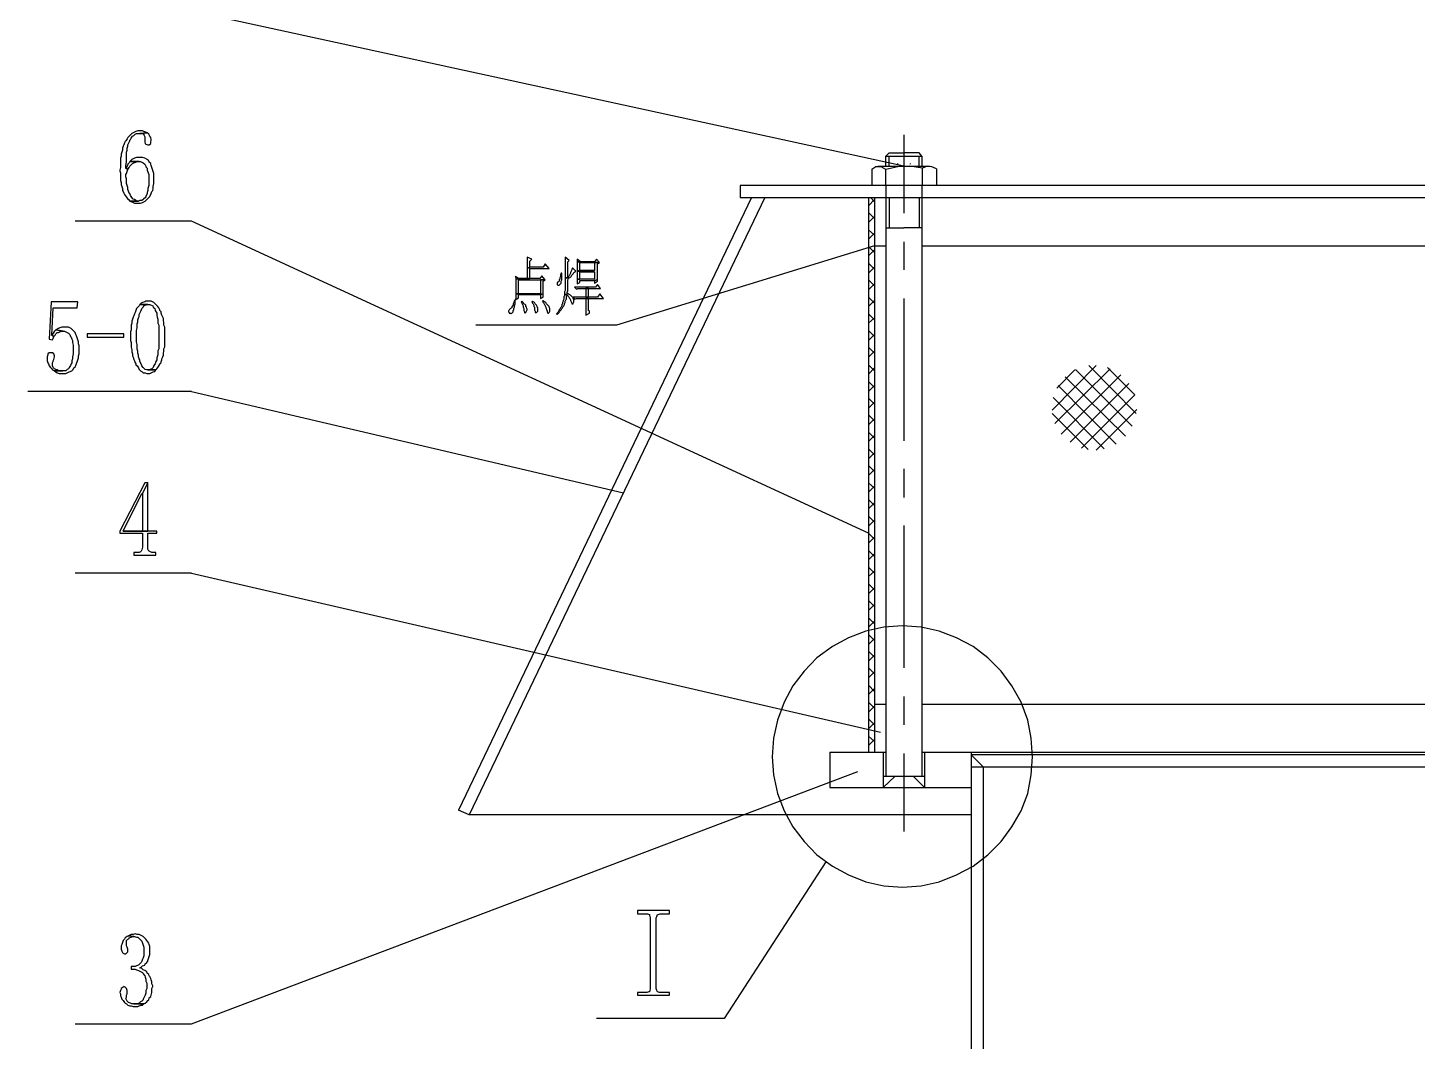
# Model space of a CAD drawing. Extents: x -15.4 to 0.8, y 0.3 to 11.8.
# Drawn here: x -6.639 to -4.905, y 8.514 to 9.778 of the extents above; entities that cross this region are included whole.
import ezdxf

# ---------------------------------------------------------------- set-up
doc = ezdxf.new("R2010")
doc.units = 0
doc.header["$MEASUREMENT"] = 0
doc.linetypes.add('AUSGEZOGEN', pattern=[0])
doc.layers.get('0').update_dxf_attribs({"linetype": 'AUSGEZOGEN'})

msp = doc.modelspace()

# ---------------------------------------------------------------- linework, layer by layer
for points in [[(-5.5454, 9.6052), (-6.4346, 9.7986), (-6.4346, 9.7986), (-6.5796, 9.7986)], [(-6.4979, 9.6494), (-6.5013, 9.6494), (-6.5013, 9.6494), (-6.5038, 9.6486), (-6.5038, 9.6486), (-6.5054, 9.6477), (-6.5054, 9.6477), (-6.5071, 9.6469), (-6.5071, 9.6469), (-6.5088, 9.6461), (-6.5088, 9.6461), (-6.5104, 9.6444), (-6.5104, 9.6444), (-6.5138, 9.6411), (-6.5138, 9.6411), (-6.5146, 9.6394), (-6.5146, 9.6394), (-6.5163, 9.6369), (-6.5163, 9.6369), (-6.5171, 9.6361), (-6.5171, 9.6361), (-6.5179, 9.6344), (-6.5179, 9.6344), (-6.5188, 9.6319), (-6.5188, 9.6319), (-6.5196, 9.6302), (-6.5196, 9.6302), (-6.5204, 9.6277), (-6.5204, 9.6277), (-6.5204, 9.6252), (-6.5204, 9.6252), (-6.5213, 9.6227), (-6.5213, 9.6227), (-6.5221, 9.6202), (-6.5221, 9.6202), (-6.5221, 9.6177), (-6.5221, 9.6177), (-6.5229, 9.6152), (-6.5229, 9.6152), (-6.5229, 9.6036), (-6.5229, 9.6036), (-6.5238, 9.6002), (-6.5238, 9.6002), (-6.5238, 9.5994), (-6.5238, 9.5994), (-6.5229, 9.5969), (-6.5229, 9.5969), (-6.5229, 9.5877), (-6.5229, 9.5877), (-6.5221, 9.5852), (-6.5221, 9.5852), (-6.5221, 9.5827), (-6.5221, 9.5827), (-6.5204, 9.5777), (-6.5204, 9.5777), (-6.5204, 9.5752), (-6.5204, 9.5752), (-6.5196, 9.5736), (-6.5196, 9.5736), (-6.5188, 9.5719), (-6.5188, 9.5719), (-6.5179, 9.5702), (-6.5179, 9.5702), (-6.5171, 9.5686), (-6.5171, 9.5686), (-6.5154, 9.5669), (-6.5154, 9.5669), (-6.5138, 9.5644), (-6.5138, 9.5644), (-6.5129, 9.5636), (-6.5129, 9.5636), (-6.5113, 9.5619), (-6.5113, 9.5619), (-6.5004, 9.5619), (-6.5004, 9.5619), (-6.5021, 9.5619), (-6.5021, 9.5619), (-6.5038, 9.5627), (-6.5038, 9.5627), (-6.5054, 9.5636), (-6.5054, 9.5636), (-6.5071, 9.5644), (-6.5071, 9.5644), (-6.5088, 9.5661), (-6.5088, 9.5661), (-6.5104, 9.5686), (-6.5104, 9.5686), (-6.5113, 9.5711), (-6.5113, 9.5711), (-6.5121, 9.5719), (-6.5121, 9.5719), (-6.5129, 9.5744), (-6.5129, 9.5744), (-6.5138, 9.5761), (-6.5138, 9.5761), (-6.5138, 9.5786), (-6.5138, 9.5786), (-6.5146, 9.5811), (-6.5146, 9.5811), (-6.5154, 9.5836), (-6.5154, 9.5836), (-6.5154, 9.5894), (-6.5154, 9.5894), (-6.5163, 9.5919), (-6.5163, 9.5919), (-6.5163, 9.5952), (-6.5163, 9.5952), (-6.5154, 9.5961), (-6.5154, 9.5961), (-6.5138, 9.6011), (-6.5138, 9.6011), (-6.5163, 9.6027), (-6.5163, 9.6027), (-6.5163, 9.6061), (-6.5163, 9.6061), (-6.5154, 9.6102), (-6.5154, 9.6102), (-6.5154, 9.6227), (-6.5154, 9.6227), (-6.5146, 9.6252), (-6.5146, 9.6252), (-6.5146, 9.6277), (-6.5146, 9.6277), (-6.5138, 9.6302), (-6.5138, 9.6302), (-6.5138, 9.6319), (-6.5138, 9.6319), (-6.5113, 9.6369), (-6.5113, 9.6369), (-6.5113, 9.6377), (-6.5113, 9.6377), (-6.5104, 9.6386), (-6.5104, 9.6386), (-6.5096, 9.6402), (-6.5096, 9.6402), (-6.5079, 9.6427), (-6.5079, 9.6427), (-6.5063, 9.6436), (-6.5063, 9.6436), (-6.5046, 9.6452), (-6.5046, 9.6452), (-6.5029, 9.6461), (-6.5029, 9.6461), (-6.4988, 9.6461), (-6.4988, 9.6461), (-6.4896, 9.6469), (-6.4896, 9.6469), (-6.4913, 9.6477), (-6.4913, 9.6477), (-6.4938, 9.6486), (-6.4938, 9.6486), (-6.4954, 9.6494), (-6.4979, 9.6494)], [(-6.4896, 9.6469), (-6.4988, 9.6461), (-6.4988, 9.6461), (-6.4954, 9.6461), (-6.4954, 9.6461), (-6.4938, 9.6452), (-6.4938, 9.6452), (-6.4938, 9.6444), (-6.4938, 9.6444), (-6.4929, 9.6419), (-6.4929, 9.6419), (-6.4929, 9.6352), (-6.4929, 9.6352), (-6.4921, 9.6336), (-6.4921, 9.6336), (-6.4913, 9.6327), (-6.4913, 9.6327), (-6.4888, 9.6319), (-6.4888, 9.6319), (-6.4871, 9.6319), (-6.4871, 9.6319), (-6.4854, 9.6336), (-6.4854, 9.6336), (-6.4854, 9.6352), (-6.4854, 9.6352), (-6.4846, 9.6377), (-6.4846, 9.6377), (-6.4846, 9.6386), (-6.4846, 9.6386), (-6.4854, 9.6411), (-6.4854, 9.6411), (-6.4863, 9.6427), (-6.4863, 9.6427), (-6.4879, 9.6452), (-6.4896, 9.6469)], [(-5.5454, 9.6444), (-5.5454, 9.5469)], [(-6.5113, 9.6111), (-6.5121, 9.6094), (-6.5121, 9.6094), (-6.5138, 9.6077), (-6.5138, 9.6077), (-6.5146, 9.6052), (-6.5146, 9.6052), (-6.5163, 9.6027), (-6.5163, 9.6027), (-6.5138, 9.6011), (-6.5138, 9.6011), (-6.5121, 9.6036), (-6.5121, 9.6036), (-6.5113, 9.6052), (-6.5113, 9.6052), (-6.5096, 9.6069), (-6.5096, 9.6069), (-6.5088, 9.6077), (-6.5088, 9.6077), (-6.5079, 9.6086), (-6.5079, 9.6086), (-6.5063, 9.6094), (-6.5063, 9.6094), (-6.5038, 9.6102), (-6.5038, 9.6102), (-6.5021, 9.6111), (-6.5021, 9.6111), (-6.4996, 9.6111), (-6.5113, 9.6111)], [(-6.4996, 9.6161), (-6.5029, 9.6161), (-6.5029, 9.6161), (-6.5054, 9.6152), (-6.5054, 9.6152), (-6.5088, 9.6136), (-6.5088, 9.6136), (-6.5113, 9.6111), (-6.5113, 9.6111), (-6.4979, 9.6111), (-6.4979, 9.6111), (-6.4946, 9.6094), (-6.4946, 9.6094), (-6.4929, 9.6077), (-6.4929, 9.6077), (-6.4913, 9.6052), (-6.4913, 9.6052), (-6.4913, 9.6044), (-6.4913, 9.6044), (-6.4896, 9.6027), (-6.4896, 9.6027), (-6.4896, 9.6002), (-6.4896, 9.6002), (-6.4879, 9.5952), (-6.4879, 9.5952), (-6.4879, 9.5811), (-6.4879, 9.5811), (-6.4888, 9.5777), (-6.4888, 9.5777), (-6.4888, 9.5752), (-6.4888, 9.5752), (-6.4896, 9.5727), (-6.4896, 9.5727), (-6.4896, 9.5711), (-6.4896, 9.5711), (-6.4913, 9.5677), (-6.4913, 9.5677), (-6.4913, 9.5669), (-6.4913, 9.5669), (-6.4946, 9.5636), (-6.4946, 9.5636), (-6.4963, 9.5627), (-6.4963, 9.5627), (-6.4988, 9.5627), (-6.4988, 9.5627), (-6.5004, 9.5619), (-6.5004, 9.5619), (-6.5113, 9.5619), (-6.5113, 9.5619), (-6.5088, 9.5611), (-6.5088, 9.5611), (-6.5054, 9.5594), (-6.5054, 9.5594), (-6.4979, 9.5594), (-6.4979, 9.5594), (-6.4954, 9.5602), (-6.4954, 9.5602), (-6.4921, 9.5619), (-6.4921, 9.5619), (-6.4871, 9.5669), (-6.4871, 9.5669), (-6.4863, 9.5677), (-6.4863, 9.5677), (-6.4846, 9.5711), (-6.4846, 9.5711), (-6.4838, 9.5736), (-6.4838, 9.5736), (-6.4829, 9.5752), (-6.4829, 9.5752), (-6.4821, 9.5777), (-6.4821, 9.5777), (-6.4821, 9.5802), (-6.4821, 9.5802), (-6.4813, 9.5836), (-6.4813, 9.5836), (-6.4813, 9.5961), (-6.4813, 9.5961), (-6.4838, 9.6036), (-6.4838, 9.6036), (-6.4846, 9.6061), (-6.4846, 9.6061), (-6.4854, 9.6077), (-6.4854, 9.6077), (-6.4854, 9.6086), (-6.4854, 9.6086), (-6.4871, 9.6102), (-6.4871, 9.6102), (-6.4879, 9.6119), (-6.4879, 9.6119), (-6.4896, 9.6136), (-6.4896, 9.6136), (-6.4929, 9.6152), (-6.4929, 9.6152), (-6.4954, 9.6161), (-6.4954, 9.6161), (-6.4971, 9.6161), (-6.4996, 9.6161)], [(-5.5679, 9.6177), (-5.5638, 9.6219)], [(-5.5679, 9.6052), (-5.5679, 9.6177), (-5.5679, 9.6177), (-5.5454, 9.6177)], [(-5.5638, 9.6219), (-5.5454, 9.6219)], [(-5.5638, 9.6052), (-5.5638, 9.6177)], [(-5.5529, 9.6077), (-5.5529, 9.6086)], [(-5.5263, 9.6219), (-5.5454, 9.6219)], [(-5.5454, 9.6177), (-5.5229, 9.6177), (-5.5229, 9.6177), (-5.5229, 9.6052)], [(-5.5371, 9.6077), (-5.5371, 9.6086)], [(-5.5229, 9.6177), (-5.5263, 9.6219)], [(-5.5263, 9.6052), (-5.5263, 9.6177)], [(-5.5679, 9.6011), (-5.5738, 9.6044), (-5.5738, 9.6044), (-5.5804, 9.6044), (-5.5804, 9.6044), (-5.5854, 9.6011)], [(-5.5854, 9.6019), (-5.5854, 9.5811)], [(-5.5779, 9.6052), (-5.5129, 9.6052)], [(-5.5221, 9.6027), (-5.5379, 9.6052), (-5.5379, 9.6052), (-5.5529, 9.6044), (-5.5529, 9.6044), (-5.5679, 9.6011)], [(-5.5679, 9.5811), (-5.5679, 9.6011)], [(-5.5046, 9.6019), (-5.5104, 9.6044), (-5.5104, 9.6044), (-5.5163, 9.6052), (-5.5163, 9.6052), (-5.5221, 9.6027)], [(-5.5221, 9.5811), (-5.5221, 9.6027)], [(-5.5046, 9.6019), (-5.5046, 9.5811)], [(-4.8563, 9.5811), (-5.7496, 9.5811), (-5.7496, 9.5811), (-5.7496, 9.5661), (-5.7496, 9.5661), (-4.8563, 9.5661)], [(-5.5679, 9.5811), (-5.5679, 8.8444)], [(-5.5229, 9.5811), (-5.5229, 8.8444)], [(-5.7354, 9.5661), (-6.1013, 8.8019)], [(-5.7188, 9.5661), (-6.0879, 8.7961)], [(-5.5896, 9.5661), (-5.5896, 8.8744)], [(-5.5896, 9.5561), (-5.5821, 9.5636)], [(-5.5821, 9.5611), (-5.5871, 9.5661)], [(-5.5821, 9.5661), (-5.5821, 8.8744)], [(-5.5638, 9.5661), (-5.5638, 9.5286)], [(-5.5263, 9.5661), (-5.5263, 9.5286)], [(-5.5821, 9.5402), (-5.5896, 9.5477)], [(-5.5896, 9.5352), (-5.5821, 9.5427)], [(-5.5896, 9.1477), (-6.4346, 9.5369), (-6.4346, 9.5369), (-6.5796, 9.5369)], [(-5.5821, 9.5194), (-5.5896, 9.5261)], [(-5.5896, 9.5144), (-5.5821, 9.5219)], [(-5.5679, 9.5286), (-5.5454, 9.5286)], [(-5.5229, 9.5286), (-5.5454, 9.5286)], [(-5.5821, 9.5061), (-5.9038, 9.4069), (-5.9038, 9.4069), (-6.0796, 9.4069)], [(-5.5821, 9.4977), (-5.5896, 9.5052)], [(-5.5821, 9.5061), (-5.5679, 9.5061)], [(-5.5454, 9.5111), (-5.5454, 9.4761)], [(-5.5229, 9.5061), (-4.8563, 9.5061)], [(-6.0154, 9.4919), (-6.0154, 9.4777), (-6.0154, 9.4777), (-6.0121, 9.4794), (-6.0121, 9.4794), (-6.0121, 9.4869), (-6.0121, 9.4869), (-6.0096, 9.4894), (-6.0154, 9.4919)], [(-5.9679, 9.4919), (-5.9679, 9.4661), (-5.9679, 9.4661), (-5.9646, 9.4661), (-5.9646, 9.4661), (-5.9646, 9.4861), (-5.9646, 9.4861), (-5.9629, 9.4877), (-5.9679, 9.4919)], [(-5.9529, 9.4894), (-5.9529, 9.4861), (-5.9529, 9.4861), (-5.9488, 9.4861), (-5.9529, 9.4894)], [(-5.9288, 9.4894), (-5.9313, 9.4861), (-5.9313, 9.4861), (-5.9529, 9.4861), (-5.9529, 9.4861), (-5.9529, 9.4744), (-5.9529, 9.4744), (-5.9496, 9.4752), (-5.9496, 9.4752), (-5.9496, 9.4852), (-5.9496, 9.4852), (-5.9254, 9.4852), (-5.9288, 9.4894)], [(-5.5896, 9.4936), (-5.5821, 9.5011)], [(-5.9971, 9.4686), (-5.9996, 9.4652), (-5.9996, 9.4652), (-6.0121, 9.4652), (-6.0121, 9.4652), (-6.0296, 9.4644), (-6.0296, 9.4644), (-6.0296, 9.4461), (-6.0296, 9.4461), (-6.0263, 9.4461), (-6.0263, 9.4461), (-6.0263, 9.4636), (-6.0263, 9.4636), (-5.9929, 9.4636), (-5.9971, 9.4686)], [(-5.9929, 9.4836), (-5.9954, 9.4794), (-5.9954, 9.4794), (-6.0121, 9.4794), (-6.0121, 9.4794), (-6.0154, 9.4777), (-6.0154, 9.4777), (-6.0154, 9.4652), (-6.0154, 9.4652), (-6.0263, 9.4652), (-6.0263, 9.4652), (-6.0121, 9.4652), (-6.0121, 9.4652), (-6.0121, 9.4777), (-6.0121, 9.4777), (-5.9879, 9.4777), (-5.9929, 9.4836)], [(-5.9721, 9.4719), (-5.9729, 9.4719), (-5.9729, 9.4719), (-5.9738, 9.4694), (-5.9738, 9.4694), (-5.9738, 9.4677), (-5.9738, 9.4677), (-5.9746, 9.4661), (-5.9746, 9.4661), (-5.9746, 9.4644), (-5.9746, 9.4644), (-5.9754, 9.4636), (-5.9754, 9.4636), (-5.9754, 9.4619), (-5.9754, 9.4619), (-5.9763, 9.4611), (-5.9763, 9.4611), (-5.9779, 9.4602), (-5.9779, 9.4602), (-5.9779, 9.4577), (-5.9779, 9.4577), (-5.9771, 9.4569), (-5.9771, 9.4569), (-5.9754, 9.4569), (-5.9754, 9.4569), (-5.9746, 9.4577), (-5.9746, 9.4577), (-5.9738, 9.4586), (-5.9738, 9.4586), (-5.9729, 9.4594), (-5.9729, 9.4594), (-5.9729, 9.4619), (-5.9729, 9.4619), (-5.9721, 9.4636), (-5.9721, 9.4636), (-5.9721, 9.4694), (-5.9721, 9.4719)], [(-5.9588, 9.4786), (-5.9596, 9.4769), (-5.9596, 9.4769), (-5.9596, 9.4761), (-5.9596, 9.4761), (-5.9604, 9.4744), (-5.9604, 9.4744), (-5.9613, 9.4727), (-5.9613, 9.4727), (-5.9613, 9.4719), (-5.9613, 9.4719), (-5.9629, 9.4686), (-5.9629, 9.4686), (-5.9638, 9.4677), (-5.9638, 9.4677), (-5.9646, 9.4661), (-5.9646, 9.4661), (-5.9679, 9.4661), (-5.9679, 9.4661), (-5.9679, 9.4502), (-5.9679, 9.4502), (-5.9688, 9.4486), (-5.9688, 9.4486), (-5.9688, 9.4452), (-5.9688, 9.4452), (-5.9654, 9.4452), (-5.9654, 9.4452), (-5.9646, 9.4436), (-5.9646, 9.4436), (-5.9638, 9.4427), (-5.9638, 9.4427), (-5.9629, 9.4411), (-5.9629, 9.4411), (-5.9621, 9.4402), (-5.9621, 9.4402), (-5.9613, 9.4386), (-5.9613, 9.4386), (-5.9613, 9.4377), (-5.9613, 9.4377), (-5.9604, 9.4361), (-5.9604, 9.4361), (-5.9596, 9.4344), (-5.9596, 9.4344), (-5.9596, 9.4336), (-5.9596, 9.4336), (-5.9579, 9.4336), (-5.9579, 9.4336), (-5.9579, 9.4344), (-5.9579, 9.4344), (-5.9571, 9.4361), (-5.9571, 9.4361), (-5.9571, 9.4386), (-5.9571, 9.4386), (-5.9579, 9.4402), (-5.9579, 9.4402), (-5.9579, 9.4411), (-5.9579, 9.4411), (-5.9588, 9.4419), (-5.9588, 9.4419), (-5.9596, 9.4427), (-5.9596, 9.4427), (-5.9604, 9.4436), (-5.9604, 9.4436), (-5.9613, 9.4444), (-5.9613, 9.4444), (-5.9629, 9.4452), (-5.9629, 9.4452), (-5.9638, 9.4461), (-5.9638, 9.4461), (-5.9654, 9.4469), (-5.9654, 9.4469), (-5.9654, 9.4486), (-5.9654, 9.4486), (-5.9646, 9.4494), (-5.9646, 9.4494), (-5.9646, 9.4636), (-5.9646, 9.4636), (-5.9638, 9.4652), (-5.9638, 9.4652), (-5.9629, 9.4661), (-5.9629, 9.4661), (-5.9613, 9.4669), (-5.9613, 9.4669), (-5.9604, 9.4677), (-5.9604, 9.4677), (-5.9596, 9.4694), (-5.9596, 9.4694), (-5.9579, 9.4711), (-5.9579, 9.4711), (-5.9571, 9.4727), (-5.9571, 9.4727), (-5.9546, 9.4744), (-5.9588, 9.4786)], [(-5.9254, 9.4852), (-5.9313, 9.4852), (-5.9313, 9.4852), (-5.9313, 9.4752), (-5.9313, 9.4752), (-5.9496, 9.4752), (-5.9496, 9.4752), (-5.9529, 9.4744), (-5.9529, 9.4744), (-5.9313, 9.4736), (-5.9313, 9.4736), (-5.9313, 9.4644), (-5.9313, 9.4644), (-5.9529, 9.4644), (-5.9529, 9.4644), (-5.9529, 9.4586), (-5.9529, 9.4586), (-5.9496, 9.4602), (-5.9496, 9.4602), (-5.9496, 9.4627), (-5.9496, 9.4627), (-5.9313, 9.4627), (-5.9313, 9.4627), (-5.9279, 9.4636), (-5.9279, 9.4636), (-5.9279, 9.4836), (-5.9254, 9.4852)], [(-5.9529, 9.4744), (-5.9529, 9.4644), (-5.9529, 9.4644), (-5.9496, 9.4644), (-5.9496, 9.4644), (-5.9496, 9.4736), (-5.9496, 9.4736), (-5.9313, 9.4736), (-5.9529, 9.4744)], [(-5.5821, 9.4769), (-5.5896, 9.4844)], [(-5.5896, 9.4719), (-5.5821, 9.4794)], [(-6.0304, 9.4677), (-6.0296, 9.4661), (-6.0296, 9.4661), (-6.0296, 9.4644), (-6.0296, 9.4644), (-6.0121, 9.4652), (-6.0121, 9.4652), (-6.0263, 9.4652), (-6.0304, 9.4677)], [(-5.9929, 9.4636), (-5.9988, 9.4636), (-5.9988, 9.4636), (-5.9988, 9.4461), (-5.9988, 9.4461), (-6.0296, 9.4461), (-6.0296, 9.4461), (-6.0296, 9.4402), (-6.0296, 9.4402), (-6.0304, 9.4386), (-6.0304, 9.4386), (-6.0263, 9.4411), (-6.0263, 9.4411), (-6.0263, 9.4452), (-6.0263, 9.4452), (-5.9988, 9.4452), (-5.9988, 9.4452), (-5.9954, 9.4461), (-5.9954, 9.4461), (-5.9954, 9.4619), (-5.9929, 9.4636)], [(-5.9279, 9.4577), (-5.9304, 9.4544), (-5.9304, 9.4544), (-5.9563, 9.4544), (-5.9563, 9.4544), (-5.9538, 9.4519), (-5.9538, 9.4519), (-5.9521, 9.4527), (-5.9521, 9.4527), (-5.9238, 9.4527), (-5.9279, 9.4577)], [(-5.9388, 9.4419), (-5.9388, 9.4527), (-5.9388, 9.4527), (-5.9421, 9.4527), (-5.9421, 9.4527), (-5.9421, 9.4419), (-5.9421, 9.4419), (-5.9388, 9.4419), (-5.9388, 9.4419)], [(-5.9279, 9.4636), (-5.9313, 9.4627), (-5.9313, 9.4627), (-5.9313, 9.4594), (-5.9313, 9.4594), (-5.9279, 9.4619), (-5.9279, 9.4619), (-5.9279, 9.4627), (-5.9279, 9.4636)], [(-5.5821, 9.4561), (-5.5896, 9.4636)], [(-5.5896, 9.4511), (-5.5821, 9.4586)], [(-6.5763, 9.4361), (-6.6096, 9.4361), (-6.6096, 9.4361), (-6.6121, 9.3894), (-6.6121, 9.3894), (-6.6079, 9.3886), (-6.6079, 9.3886), (-6.6071, 9.3902), (-6.6071, 9.3902), (-6.6063, 9.3927), (-6.6063, 9.3927), (-6.6088, 9.3944), (-6.6088, 9.3944), (-6.6071, 9.4286), (-6.6071, 9.4286), (-6.5771, 9.4286), (-6.5763, 9.4361)], [(-6.4888, 9.4369), (-6.4913, 9.4369), (-6.4913, 9.4369), (-6.4929, 9.4361), (-6.4929, 9.4361), (-6.4954, 9.4352), (-6.4954, 9.4352), (-6.4971, 9.4344), (-6.4971, 9.4344), (-6.4988, 9.4327), (-6.4988, 9.4327), (-6.4863, 9.4327), (-6.4863, 9.4327), (-6.4829, 9.4311), (-6.4829, 9.4311), (-6.4821, 9.4294), (-6.4821, 9.4294), (-6.4804, 9.4277), (-6.4804, 9.4277), (-6.4796, 9.4252), (-6.4796, 9.4252), (-6.4779, 9.4219), (-6.4779, 9.4219), (-6.4779, 9.4194), (-6.4779, 9.4194), (-6.4771, 9.4169), (-6.4771, 9.4169), (-6.4763, 9.4144), (-6.4763, 9.4144), (-6.4763, 9.4094), (-6.4763, 9.4094), (-6.4754, 9.4069), (-6.4754, 9.4069), (-6.4754, 9.3777), (-6.4754, 9.3777), (-6.4763, 9.3752), (-6.4763, 9.3752), (-6.4763, 9.3702), (-6.4763, 9.3702), (-6.4771, 9.3677), (-6.4771, 9.3677), (-6.4779, 9.3661), (-6.4779, 9.3661), (-6.4779, 9.3636), (-6.4779, 9.3636), (-6.4788, 9.3619), (-6.4788, 9.3619), (-6.4796, 9.3586), (-6.4796, 9.3586), (-6.4813, 9.3569), (-6.4813, 9.3569), (-6.4821, 9.3544), (-6.4821, 9.3544), (-6.4838, 9.3527), (-6.4838, 9.3527), (-6.4871, 9.3511), (-6.4871, 9.3511), (-6.4888, 9.3511), (-6.4888, 9.3511), (-6.4788, 9.3511), (-6.4788, 9.3511), (-6.4779, 9.3527), (-6.4779, 9.3527), (-6.4763, 9.3544), (-6.4763, 9.3544), (-6.4746, 9.3569), (-6.4746, 9.3569), (-6.4738, 9.3594), (-6.4738, 9.3594), (-6.4729, 9.3594), (-6.4729, 9.3594), (-6.4721, 9.3611), (-6.4721, 9.3611), (-6.4713, 9.3636), (-6.4713, 9.3636), (-6.4713, 9.3652), (-6.4713, 9.3652), (-6.4704, 9.3677), (-6.4704, 9.3677), (-6.4696, 9.3694), (-6.4696, 9.3694), (-6.4696, 9.3719), (-6.4696, 9.3719), (-6.4688, 9.3744), (-6.4688, 9.3744), (-6.4688, 9.3777), (-6.4688, 9.3777), (-6.4679, 9.3802), (-6.4679, 9.3802), (-6.4679, 9.4044), (-6.4679, 9.4044), (-6.4688, 9.4069), (-6.4688, 9.4069), (-6.4688, 9.4102), (-6.4688, 9.4102), (-6.4696, 9.4127), (-6.4696, 9.4127), (-6.4696, 9.4152), (-6.4696, 9.4152), (-6.4704, 9.4169), (-6.4704, 9.4169), (-6.4713, 9.4194), (-6.4713, 9.4194), (-6.4721, 9.4219), (-6.4721, 9.4219), (-6.4721, 9.4236), (-6.4721, 9.4236), (-6.4738, 9.4252), (-6.4738, 9.4252), (-6.4738, 9.4261), (-6.4738, 9.4261), (-6.4754, 9.4286), (-6.4754, 9.4286), (-6.4763, 9.4302), (-6.4763, 9.4302), (-6.4813, 9.4352), (-6.4813, 9.4352), (-6.4846, 9.4369), (-6.4846, 9.4369), (-6.4871, 9.4369), (-6.4888, 9.4369)], [(-6.0304, 9.4377), (-6.0313, 9.4377), (-6.0313, 9.4377), (-6.0321, 9.4352), (-6.0321, 9.4352), (-6.0329, 9.4336), (-6.0329, 9.4336), (-6.0329, 9.4319), (-6.0329, 9.4319), (-6.0338, 9.4311), (-6.0338, 9.4311), (-6.0338, 9.4302), (-6.0338, 9.4302), (-6.0346, 9.4302), (-6.0346, 9.4302), (-6.0346, 9.4286), (-6.0346, 9.4286), (-6.0363, 9.4277), (-6.0363, 9.4277), (-6.0379, 9.4261), (-6.0379, 9.4261), (-6.0388, 9.4244), (-6.0388, 9.4244), (-6.0388, 9.4236), (-6.0388, 9.4236), (-6.0379, 9.4227), (-6.0379, 9.4227), (-6.0379, 9.4219), (-6.0379, 9.4219), (-6.0363, 9.4219), (-6.0363, 9.4219), (-6.0354, 9.4211), (-6.0354, 9.4211), (-6.0346, 9.4219), (-6.0346, 9.4219), (-6.0329, 9.4236), (-6.0329, 9.4236), (-6.0329, 9.4252), (-6.0329, 9.4252), (-6.0321, 9.4261), (-6.0321, 9.4261), (-6.0321, 9.4277), (-6.0321, 9.4277), (-6.0313, 9.4294), (-6.0313, 9.4294), (-6.0313, 9.4311), (-6.0313, 9.4311), (-6.0304, 9.4336), (-6.0304, 9.4336), (-6.0304, 9.4352), (-6.0304, 9.4377)], [(-6.0221, 9.4369), (-6.0229, 9.4361), (-6.0229, 9.4361), (-6.0221, 9.4344), (-6.0221, 9.4344), (-6.0204, 9.4311), (-6.0204, 9.4311), (-6.0204, 9.4294), (-6.0204, 9.4294), (-6.0196, 9.4277), (-6.0196, 9.4277), (-6.0196, 9.4252), (-6.0196, 9.4252), (-6.0188, 9.4236), (-6.0188, 9.4236), (-6.0188, 9.4227), (-6.0188, 9.4227), (-6.0179, 9.4219), (-6.0179, 9.4219), (-6.0171, 9.4227), (-6.0171, 9.4227), (-6.0154, 9.4261), (-6.0154, 9.4261), (-6.0154, 9.4269), (-6.0154, 9.4269), (-6.0163, 9.4286), (-6.0163, 9.4286), (-6.0163, 9.4294), (-6.0163, 9.4294), (-6.0171, 9.4302), (-6.0171, 9.4302), (-6.0171, 9.4319), (-6.0171, 9.4319), (-6.0179, 9.4327), (-6.0179, 9.4327), (-6.0196, 9.4336), (-6.0196, 9.4336), (-6.0204, 9.4352), (-6.0204, 9.4352), (-6.0221, 9.4369), (-6.0221, 9.4369)], [(-6.0088, 9.4369), (-6.0096, 9.4361), (-6.0096, 9.4361), (-6.0088, 9.4344), (-6.0088, 9.4344), (-6.0079, 9.4336), (-6.0079, 9.4336), (-6.0071, 9.4319), (-6.0071, 9.4319), (-6.0071, 9.4302), (-6.0071, 9.4302), (-6.0063, 9.4294), (-6.0063, 9.4294), (-6.0063, 9.4261), (-6.0063, 9.4261), (-6.0054, 9.4244), (-6.0054, 9.4244), (-6.0054, 9.4227), (-6.0054, 9.4227), (-6.0038, 9.4227), (-6.0038, 9.4227), (-6.0021, 9.4244), (-6.0021, 9.4244), (-6.0021, 9.4286), (-6.0021, 9.4286), (-6.0029, 9.4294), (-6.0029, 9.4294), (-6.0029, 9.4302), (-6.0029, 9.4302), (-6.0038, 9.4319), (-6.0038, 9.4319), (-6.0054, 9.4336), (-6.0054, 9.4336), (-6.0063, 9.4352), (-6.0063, 9.4352), (-6.0079, 9.4361), (-6.0088, 9.4369)], [(-5.9954, 9.4461), (-5.9988, 9.4452), (-5.9988, 9.4452), (-5.9988, 9.4402), (-5.9988, 9.4402), (-5.9954, 9.4419), (-5.9954, 9.4419), (-5.9954, 9.4452), (-5.9954, 9.4461)], [(-5.9954, 9.4377), (-5.9963, 9.4369), (-5.9963, 9.4369), (-5.9954, 9.4352), (-5.9954, 9.4352), (-5.9946, 9.4344), (-5.9946, 9.4344), (-5.9938, 9.4327), (-5.9938, 9.4327), (-5.9921, 9.4294), (-5.9921, 9.4294), (-5.9921, 9.4286), (-5.9921, 9.4286), (-5.9913, 9.4269), (-5.9913, 9.4269), (-5.9913, 9.4261), (-5.9913, 9.4261), (-5.9904, 9.4252), (-5.9904, 9.4252), (-5.9904, 9.4236), (-5.9904, 9.4236), (-5.9896, 9.4219), (-5.9896, 9.4219), (-5.9888, 9.4219), (-5.9888, 9.4219), (-5.9879, 9.4227), (-5.9879, 9.4227), (-5.9871, 9.4244), (-5.9871, 9.4244), (-5.9871, 9.4277), (-5.9871, 9.4277), (-5.9879, 9.4294), (-5.9879, 9.4294), (-5.9879, 9.4302), (-5.9879, 9.4302), (-5.9913, 9.4336), (-5.9913, 9.4336), (-5.9921, 9.4352), (-5.9921, 9.4352), (-5.9938, 9.4361), (-5.9938, 9.4361), (-5.9946, 9.4369), (-5.9954, 9.4377)], [(-5.9688, 9.4452), (-5.9688, 9.4436), (-5.9688, 9.4436), (-5.9696, 9.4427), (-5.9696, 9.4427), (-5.9696, 9.4394), (-5.9696, 9.4394), (-5.9704, 9.4377), (-5.9704, 9.4377), (-5.9704, 9.4369), (-5.9704, 9.4369), (-5.9713, 9.4352), (-5.9713, 9.4352), (-5.9713, 9.4336), (-5.9713, 9.4336), (-5.9721, 9.4327), (-5.9721, 9.4327), (-5.9721, 9.4311), (-5.9721, 9.4311), (-5.9729, 9.4294), (-5.9729, 9.4294), (-5.9738, 9.4286), (-5.9738, 9.4286), (-5.9746, 9.4269), (-5.9746, 9.4269), (-5.9754, 9.4261), (-5.9754, 9.4261), (-5.9771, 9.4227), (-5.9771, 9.4227), (-5.9779, 9.4219), (-5.9779, 9.4219), (-5.9788, 9.4211), (-5.9788, 9.4211), (-5.9779, 9.4202), (-5.9779, 9.4202), (-5.9771, 9.4211), (-5.9771, 9.4211), (-5.9763, 9.4219), (-5.9763, 9.4219), (-5.9754, 9.4227), (-5.9754, 9.4227), (-5.9746, 9.4244), (-5.9746, 9.4244), (-5.9738, 9.4252), (-5.9738, 9.4252), (-5.9729, 9.4261), (-5.9729, 9.4261), (-5.9721, 9.4277), (-5.9721, 9.4277), (-5.9713, 9.4286), (-5.9713, 9.4286), (-5.9704, 9.4302), (-5.9704, 9.4302), (-5.9696, 9.4311), (-5.9696, 9.4311), (-5.9688, 9.4327), (-5.9688, 9.4327), (-5.9688, 9.4336), (-5.9688, 9.4336), (-5.9679, 9.4352), (-5.9679, 9.4352), (-5.9679, 9.4369), (-5.9679, 9.4369), (-5.9671, 9.4386), (-5.9671, 9.4386), (-5.9663, 9.4394), (-5.9663, 9.4394), (-5.9663, 9.4427), (-5.9663, 9.4427), (-5.9654, 9.4444), (-5.9654, 9.4444), (-5.9654, 9.4452), (-5.9688, 9.4452)], [(-5.9246, 9.4461), (-5.9279, 9.4419), (-5.9279, 9.4419), (-5.9579, 9.4419), (-5.9579, 9.4419), (-5.9563, 9.4394), (-5.9563, 9.4394), (-5.9538, 9.4402), (-5.9538, 9.4402), (-5.9204, 9.4402), (-5.9246, 9.4461)], [(-5.9388, 9.4402), (-5.9421, 9.4402), (-5.9421, 9.4402), (-5.9421, 9.4194), (-5.9421, 9.4194), (-5.9379, 9.4219), (-5.9379, 9.4219), (-5.9379, 9.4244), (-5.9379, 9.4244), (-5.9388, 9.4252), (-5.9388, 9.4252), (-5.9388, 9.4386), (-5.9388, 9.4402)], [(-5.5821, 9.4344), (-5.5896, 9.4419)], [(-5.5896, 9.4302), (-5.5821, 9.4377)], [(-5.5454, 9.4402), (-5.5454, 9.2627)], [(-6.4988, 9.4327), (-6.4996, 9.4311), (-6.4996, 9.4311), (-6.5029, 9.4277), (-6.5029, 9.4277), (-6.5046, 9.4227), (-6.5046, 9.4227), (-6.5054, 9.4211), (-6.5054, 9.4211), (-6.5063, 9.4186), (-6.5063, 9.4186), (-6.5071, 9.4169), (-6.5071, 9.4169), (-6.5079, 9.4144), (-6.5079, 9.4144), (-6.5088, 9.4119), (-6.5088, 9.4119), (-6.5088, 9.4094), (-6.5088, 9.4094), (-6.5096, 9.4069), (-6.5096, 9.4069), (-6.5096, 9.4011), (-6.5096, 9.4011), (-6.5104, 9.3986), (-6.5104, 9.3986), (-6.5104, 9.3877), (-6.5104, 9.3877), (-6.5096, 9.3852), (-6.5096, 9.3852), (-6.5096, 9.3794), (-6.5096, 9.3794), (-6.5088, 9.3761), (-6.5088, 9.3761), (-6.5088, 9.3736), (-6.5088, 9.3736), (-6.5079, 9.3711), (-6.5079, 9.3711), (-6.5079, 9.3686), (-6.5079, 9.3686), (-6.5071, 9.3669), (-6.5071, 9.3669), (-6.5063, 9.3644), (-6.5063, 9.3644), (-6.5054, 9.3627), (-6.5054, 9.3627), (-6.5046, 9.3602), (-6.5046, 9.3602), (-6.5038, 9.3586), (-6.5038, 9.3586), (-6.5038, 9.3577), (-6.5038, 9.3577), (-6.5021, 9.3561), (-6.5021, 9.3561), (-6.5004, 9.3536), (-6.5004, 9.3536), (-6.4996, 9.3519), (-6.4996, 9.3519), (-6.4979, 9.3502), (-6.4979, 9.3502), (-6.4963, 9.3494), (-6.4963, 9.3494), (-6.4946, 9.3477), (-6.4946, 9.3477), (-6.4921, 9.3477), (-6.4921, 9.3477), (-6.4904, 9.3469), (-6.4904, 9.3469), (-6.4863, 9.3469), (-6.4863, 9.3469), (-6.4846, 9.3477), (-6.4846, 9.3477), (-6.4821, 9.3486), (-6.4821, 9.3486), (-6.4804, 9.3494), (-6.4804, 9.3494), (-6.4788, 9.3511), (-6.4788, 9.3511), (-6.4904, 9.3511), (-6.4904, 9.3511), (-6.4921, 9.3519), (-6.4921, 9.3519), (-6.4946, 9.3544), (-6.4946, 9.3544), (-6.4963, 9.3561), (-6.4963, 9.3561), (-6.4971, 9.3586), (-6.4971, 9.3586), (-6.4988, 9.3619), (-6.4988, 9.3619), (-6.4988, 9.3636), (-6.4988, 9.3636), (-6.4996, 9.3652), (-6.4996, 9.3652), (-6.5004, 9.3677), (-6.5004, 9.3677), (-6.5004, 9.3694), (-6.5004, 9.3694), (-6.5013, 9.3719), (-6.5013, 9.3719), (-6.5013, 9.3744), (-6.5013, 9.3744), (-6.5021, 9.3769), (-6.5021, 9.3769), (-6.5021, 9.3827), (-6.5021, 9.3827), (-6.5029, 9.3861), (-6.5029, 9.3861), (-6.5029, 9.4002), (-6.5029, 9.4002), (-6.5021, 9.4036), (-6.5021, 9.4036), (-6.5021, 9.4086), (-6.5021, 9.4086), (-6.5013, 9.4111), (-6.5013, 9.4111), (-6.5013, 9.4136), (-6.5013, 9.4136), (-6.5004, 9.4161), (-6.5004, 9.4161), (-6.4996, 9.4177), (-6.4996, 9.4177), (-6.4996, 9.4202), (-6.4996, 9.4202), (-6.4971, 9.4252), (-6.4971, 9.4252), (-6.4963, 9.4277), (-6.4963, 9.4277), (-6.4946, 9.4294), (-6.4946, 9.4294), (-6.4938, 9.4311), (-6.4938, 9.4311), (-6.4904, 9.4327), (-6.4904, 9.4327), (-6.4888, 9.4327), (-6.4988, 9.4327)], [(-5.5821, 9.4136), (-5.5896, 9.4211)], [(-6.6038, 9.4011), (-6.6054, 9.3994), (-6.6054, 9.3994), (-6.6071, 9.3969), (-6.6071, 9.3969), (-6.6088, 9.3944), (-6.6088, 9.3944), (-6.6063, 9.3927), (-6.6063, 9.3927), (-6.6046, 9.3944), (-6.6046, 9.3944), (-6.6038, 9.3961), (-6.6038, 9.3961), (-6.6021, 9.3977), (-6.6021, 9.3977), (-6.6004, 9.3977), (-6.6004, 9.3977), (-6.5988, 9.3986), (-6.5988, 9.3986), (-6.5971, 9.3994), (-6.5971, 9.3994), (-6.5946, 9.3994), (-6.6038, 9.4011)], [(-6.5921, 9.4044), (-6.5963, 9.4044), (-6.5963, 9.4044), (-6.5988, 9.4036), (-6.5988, 9.4036), (-6.6004, 9.4027), (-6.6004, 9.4027), (-6.6013, 9.4027), (-6.6013, 9.4027), (-6.6021, 9.4019), (-6.6021, 9.4019), (-6.6038, 9.4011), (-6.6038, 9.4011), (-6.5946, 9.3994), (-6.5946, 9.3994), (-6.5929, 9.3994), (-6.5929, 9.3994), (-6.5913, 9.3986), (-6.5913, 9.3986), (-6.5896, 9.3977), (-6.5896, 9.3977), (-6.5879, 9.3969), (-6.5879, 9.3969), (-6.5863, 9.3952), (-6.5863, 9.3952), (-6.5854, 9.3927), (-6.5854, 9.3927), (-6.5846, 9.3919), (-6.5846, 9.3919), (-6.5838, 9.3894), (-6.5838, 9.3894), (-6.5829, 9.3877), (-6.5829, 9.3877), (-6.5829, 9.3852), (-6.5829, 9.3852), (-6.5821, 9.3819), (-6.5821, 9.3819), (-6.5821, 9.3711), (-6.5821, 9.3711), (-6.5829, 9.3677), (-6.5829, 9.3677), (-6.5829, 9.3652), (-6.5829, 9.3652), (-6.5838, 9.3627), (-6.5838, 9.3627), (-6.5838, 9.3602), (-6.5838, 9.3602), (-6.5846, 9.3586), (-6.5846, 9.3586), (-6.5854, 9.3569), (-6.5854, 9.3569), (-6.5871, 9.3544), (-6.5871, 9.3544), (-6.5879, 9.3527), (-6.5879, 9.3527), (-6.5896, 9.3519), (-6.5896, 9.3519), (-6.5913, 9.3502), (-6.5913, 9.3502), (-6.6054, 9.3502), (-6.6054, 9.3502), (-6.6038, 9.3486), (-6.6038, 9.3486), (-6.6021, 9.3477), (-6.6021, 9.3477), (-6.5996, 9.3469), (-6.5996, 9.3469), (-6.5913, 9.3469), (-6.5913, 9.3469), (-6.5896, 9.3477), (-6.5896, 9.3477), (-6.5871, 9.3486), (-6.5871, 9.3486), (-6.5838, 9.3502), (-6.5838, 9.3502), (-6.5821, 9.3519), (-6.5821, 9.3519), (-6.5813, 9.3536), (-6.5813, 9.3536), (-6.5796, 9.3552), (-6.5796, 9.3552), (-6.5788, 9.3569), (-6.5788, 9.3569), (-6.5779, 9.3594), (-6.5779, 9.3594), (-6.5771, 9.3611), (-6.5771, 9.3611), (-6.5754, 9.3661), (-6.5754, 9.3661), (-6.5754, 9.3686), (-6.5754, 9.3686), (-6.5746, 9.3711), (-6.5746, 9.3711), (-6.5746, 9.3811), (-6.5746, 9.3811), (-6.5754, 9.3836), (-6.5754, 9.3836), (-6.5754, 9.3861), (-6.5754, 9.3861), (-6.5779, 9.3936), (-6.5779, 9.3936), (-6.5788, 9.3952), (-6.5788, 9.3952), (-6.5796, 9.3977), (-6.5796, 9.3977), (-6.5813, 9.3994), (-6.5813, 9.3994), (-6.5829, 9.4011), (-6.5829, 9.4011), (-6.5846, 9.4027), (-6.5846, 9.4027), (-6.5879, 9.4044), (-6.5879, 9.4044), (-6.5904, 9.4044), (-6.5921, 9.4044)], [(-5.5896, 9.4094), (-5.5821, 9.4161)], [(-5.5821, 9.3927), (-5.5896, 9.4002)], [(-6.5188, 9.3919), (-6.5188, 9.3961), (-6.5188, 9.3961), (-6.5646, 9.3961), (-6.5646, 9.3961), (-6.5646, 9.3919), (-6.5646, 9.3919), (-6.5188, 9.3919), (-6.5188, 9.3919)], [(-5.5896, 9.3877), (-5.5821, 9.3952)], [(-6.6096, 9.3727), (-6.6121, 9.3727), (-6.6121, 9.3727), (-6.6138, 9.3711), (-6.6138, 9.3711), (-6.6138, 9.3702), (-6.6138, 9.3702), (-6.6146, 9.3677), (-6.6146, 9.3677), (-6.6146, 9.3627), (-6.6146, 9.3627), (-6.6138, 9.3602), (-6.6138, 9.3602), (-6.6129, 9.3586), (-6.6129, 9.3586), (-6.6121, 9.3561), (-6.6121, 9.3561), (-6.6104, 9.3544), (-6.6104, 9.3544), (-6.6088, 9.3527), (-6.6088, 9.3527), (-6.6079, 9.3511), (-6.6079, 9.3511), (-6.6054, 9.3502), (-6.6054, 9.3502), (-6.5954, 9.3502), (-6.5954, 9.3502), (-6.6004, 9.3502), (-6.6004, 9.3502), (-6.6021, 9.3511), (-6.6021, 9.3511), (-6.6038, 9.3519), (-6.6038, 9.3519), (-6.6054, 9.3527), (-6.6054, 9.3527), (-6.6071, 9.3544), (-6.6071, 9.3544), (-6.6079, 9.3561), (-6.6079, 9.3561), (-6.6079, 9.3602), (-6.6079, 9.3602), (-6.6071, 9.3619), (-6.6071, 9.3619), (-6.6071, 9.3627), (-6.6071, 9.3627), (-6.6063, 9.3644), (-6.6063, 9.3644), (-6.6054, 9.3677), (-6.6054, 9.3677), (-6.6054, 9.3686), (-6.6054, 9.3686), (-6.6063, 9.3711), (-6.6063, 9.3711), (-6.6079, 9.3727), (-6.6096, 9.3727)], [(-5.5821, 9.3719), (-5.5896, 9.3794)], [(-5.5896, 9.3669), (-5.5821, 9.3744)], [(-5.5821, 9.3502), (-5.5896, 9.3577)], [(-5.5896, 9.3461), (-5.5821, 9.3536)], [(-5.3604, 9.3011), (-5.3054, 9.3569)], [(-5.3571, 9.2844), (-5.2879, 9.3527)], [(-5.3546, 9.3286), (-5.3321, 9.3511)], [(-5.2604, 9.2811), (-5.3313, 9.3519)], [(-5.2554, 9.2969), (-5.3146, 9.3569)], [(-5.2571, 9.3202), (-5.2913, 9.3544)], [(-5.5821, 9.3294), (-5.5896, 9.3369)], [(-5.5896, 9.3244), (-5.5821, 9.3319)], [(-5.2804, 9.2586), (-5.3529, 9.3319)], [(-5.3488, 9.2711), (-5.2746, 9.3452)], [(-5.2688, 9.2686), (-5.3438, 9.3427)], [(-5.3379, 9.2611), (-5.2646, 9.3344)], [(-6.4346, 9.3244), (-6.6388, 9.3244)], [(-6.4346, 9.3244), (-5.8954, 9.1977)], [(-5.5821, 9.3086), (-5.5896, 9.3161)], [(-5.2954, 9.2527), (-5.3588, 9.3169)], [(-5.3238, 9.2536), (-5.2571, 9.3202)], [(-5.5896, 9.3036), (-5.5821, 9.3111)], [(-5.5821, 9.2877), (-5.5896, 9.2952)], [(-5.3154, 9.2519), (-5.3604, 9.2969)], [(-5.3054, 9.2511), (-5.2546, 9.3019)], [(-5.5896, 9.2827), (-5.5821, 9.2902)], [(-5.5821, 9.2661), (-5.5896, 9.2736)], [(-5.5896, 9.2619), (-5.5821, 9.2694)], [(-5.5821, 9.2452), (-5.5896, 9.2527)], [(-5.5896, 9.2402), (-5.5821, 9.2477)], [(-5.5821, 9.2244), (-5.5896, 9.2319)], [(-5.5896, 9.2194), (-5.5821, 9.2269)], [(-5.5454, 9.2277), (-5.5454, 9.1919)], [(-6.4888, 9.2102), (-6.4929, 9.2102), (-6.4929, 9.2102), (-6.5238, 9.1502), (-6.5238, 9.1502), (-6.5238, 9.1477), (-6.5238, 9.1477), (-6.4954, 9.1477), (-6.4954, 9.1477), (-6.4954, 9.1302), (-6.4954, 9.1302), (-6.4963, 9.1269), (-6.4963, 9.1269), (-6.4971, 9.1252), (-6.4971, 9.1252), (-6.4979, 9.1244), (-6.4979, 9.1244), (-6.4996, 9.1236), (-6.4996, 9.1236), (-6.5063, 9.1236), (-6.5063, 9.1236), (-6.5063, 9.1202), (-6.5063, 9.1202), (-6.4788, 9.1202), (-6.4788, 9.1202), (-6.4788, 9.1236), (-6.4788, 9.1236), (-6.4838, 9.1236), (-6.4838, 9.1236), (-6.4871, 9.1252), (-6.4871, 9.1252), (-6.4879, 9.1252), (-6.4879, 9.1252), (-6.4888, 9.1277), (-6.4888, 9.1277), (-6.4888, 9.1477), (-6.4888, 9.1477), (-6.4779, 9.1477), (-6.4779, 9.1477), (-6.4779, 9.1502), (-6.4779, 9.1502), (-6.5196, 9.1502), (-6.5196, 9.1502), (-6.4963, 9.1969), (-6.4963, 9.1969), (-6.4954, 9.1969), (-6.4888, 9.2102)], [(-6.4888, 9.2102), (-6.4954, 9.1969), (-6.4954, 9.1969), (-6.4954, 9.1502), (-6.4954, 9.1502), (-6.5196, 9.1502), (-6.5196, 9.1502), (-6.4888, 9.1502), (-6.4888, 9.2102)], [(-5.5821, 9.2036), (-5.5896, 9.2102)], [(-5.5896, 9.1986), (-5.5821, 9.2061)], [(-5.5821, 9.1819), (-5.5896, 9.1894)], [(-5.5896, 9.1777), (-5.5821, 9.1852)], [(-5.5821, 9.1611), (-5.5896, 9.1686)], [(-5.5896, 9.1561), (-5.5821, 9.1636)], [(-5.5454, 9.1569), (-5.5454, 8.9794)], [(-5.5821, 9.1402), (-5.5896, 9.1477)], [(-5.5896, 9.1352), (-5.5821, 9.1427)], [(-5.5821, 9.1186), (-5.5896, 9.1261)], [(-5.5896, 9.1144), (-5.5821, 9.1219)], [(-5.5821, 9.0977), (-5.5896, 9.1052)], [(-6.4346, 9.0977), (-6.5796, 9.0977)], [(-6.4346, 9.0977), (-5.5746, 8.8994)], [(-5.5896, 9.0936), (-5.5821, 9.1002)], [(-5.5821, 9.0769), (-5.5896, 9.0844)], [(-5.5896, 9.0719), (-5.5821, 9.0794)], [(-5.5821, 9.0561), (-5.5896, 9.0636)], [(-5.5896, 9.0511), (-5.5821, 9.0586)], [(-5.5821, 9.0344), (-5.5896, 9.0419)], [(-5.5896, 9.0302), (-5.5821, 9.0377)], [(-5.3846, 8.8686), (-5.3863, 8.8919), (-5.3863, 8.8919), (-5.3904, 8.9144), (-5.3904, 8.9144), (-5.3988, 8.9369), (-5.3988, 8.9369), (-5.4104, 8.9569), (-5.4104, 8.9569), (-5.4238, 8.9752), (-5.4238, 8.9752), (-5.4404, 8.9919), (-5.4404, 8.9919), (-5.4588, 9.0061), (-5.4588, 9.0061), (-5.4796, 9.0169), (-5.4796, 9.0169), (-5.5013, 9.0252), (-5.5013, 9.0252), (-5.5238, 9.0302), (-5.5238, 9.0302), (-5.5471, 9.0319), (-5.5471, 9.0319), (-5.5704, 9.0302), (-5.5704, 9.0302), (-5.5929, 9.0252), (-5.5929, 9.0252), (-5.6146, 9.0169), (-5.6146, 9.0169), (-5.6346, 9.0061), (-5.6346, 9.0061), (-5.6538, 8.9919), (-5.6538, 8.9919), (-5.6696, 8.9752), (-5.6696, 8.9752), (-5.6838, 8.9569), (-5.6838, 8.9569), (-5.6946, 8.9369), (-5.6946, 8.9369), (-5.7029, 8.9144), (-5.7029, 8.9144), (-5.7079, 8.8919), (-5.7079, 8.8919), (-5.7096, 8.8686), (-5.7096, 8.8686), (-5.7079, 8.8461), (-5.7079, 8.8461), (-5.7029, 8.8227), (-5.7029, 8.8227), (-5.6946, 8.8011), (-5.6946, 8.8011), (-5.6838, 8.7811), (-5.6838, 8.7811), (-5.6696, 8.7627), (-5.6696, 8.7627), (-5.6538, 8.7461), (-5.6538, 8.7461), (-5.6346, 8.7319), (-5.6346, 8.7319), (-5.6146, 8.7211), (-5.6146, 8.7211), (-5.5929, 8.7127), (-5.5929, 8.7127), (-5.5704, 8.7077), (-5.5704, 8.7077), (-5.5471, 8.7061), (-5.5471, 8.7061), (-5.5238, 8.7077), (-5.5238, 8.7077), (-5.5013, 8.7127), (-5.5013, 8.7127), (-5.4796, 8.7211), (-5.4796, 8.7211), (-5.4588, 8.7319), (-5.4588, 8.7319), (-5.4404, 8.7461), (-5.4404, 8.7461), (-5.4238, 8.7627), (-5.4238, 8.7627), (-5.4104, 8.7811), (-5.4104, 8.7811), (-5.3988, 8.8011), (-5.3988, 8.8011), (-5.3904, 8.8227), (-5.3904, 8.8227), (-5.3863, 8.8461), (-5.3863, 8.8461), (-5.3846, 8.8686), (-5.3846, 8.8686)], [(-5.5821, 9.0136), (-5.5896, 9.0211)], [(-5.5896, 9.0086), (-5.5821, 9.0161)], [(-5.5821, 8.9927), (-5.5896, 9.0002)], [(-5.5896, 8.9877), (-5.5821, 8.9952)], [(-5.5821, 8.9719), (-5.5896, 8.9794)], [(-5.5896, 8.9669), (-5.5821, 8.9744)], [(-5.5821, 8.9502), (-5.5896, 8.9577)], [(-5.5896, 8.9461), (-5.5821, 8.9536)], [(-5.5821, 8.9294), (-5.5896, 8.9369)], [(-5.5896, 8.9244), (-5.5821, 8.9319)], [(-5.5821, 8.9344), (-5.5679, 8.9344)], [(-5.5454, 8.9436), (-5.5454, 8.9086)], [(-5.5229, 8.9344), (-4.8563, 8.9344)], [(-5.5821, 8.9086), (-5.5896, 8.9161)], [(-5.5896, 8.9036), (-5.5821, 8.9111)], [(-5.5821, 8.8877), (-5.5896, 8.8944)], [(-5.5896, 8.8827), (-5.5821, 8.8902)], [(-5.6379, 8.8744), (-5.5679, 8.8744)], [(-5.6379, 8.8744), (-5.6379, 8.8302)], [(-5.5713, 8.8744), (-5.5713, 8.8302)], [(-5.5454, 8.8727), (-5.5454, 8.7752)], [(-5.5229, 8.8744), (-4.8563, 8.8744)], [(-5.5196, 8.8744), (-5.5196, 8.8302)], [(-5.4613, 8.8744), (-5.4613, 8.0544)], [(-4.8563, 8.8711), (-5.4613, 8.8711), (-5.4613, 8.8711), (-5.4463, 8.8561)], [(-6.5796, 8.5352), (-6.4346, 8.5352), (-6.4346, 8.5352), (-5.6029, 8.8502)], [(-5.5713, 8.8444), (-5.5196, 8.8444)], [(-5.5563, 8.8444), (-5.5713, 8.8302)], [(-5.5338, 8.8444), (-5.5196, 8.8302)], [(-5.4613, 8.8561), (-4.8563, 8.8561)], [(-5.4463, 8.8561), (-5.4463, 8.0544)], [(-5.6379, 8.8302), (-5.4613, 8.8302)], [(-5.4613, 8.7961), (-6.0879, 8.7961), (-6.0879, 8.7961), (-6.1013, 8.8019)], [(-5.6429, 8.7377), (-5.7696, 8.5419)], [(-5.8379, 8.6769), (-5.8779, 8.6769), (-5.8779, 8.6769), (-5.8779, 8.6727), (-5.8779, 8.6727), (-5.8654, 8.6727), (-5.8654, 8.6727), (-5.8629, 8.6719), (-5.8629, 8.6719), (-5.8629, 8.6711), (-5.8629, 8.6711), (-5.8621, 8.6677), (-5.8621, 8.6677), (-5.8621, 8.5786), (-5.8621, 8.5786), (-5.8629, 8.5752), (-5.8629, 8.5752), (-5.8638, 8.5752), (-5.8638, 8.5752), (-5.8663, 8.5744), (-5.8663, 8.5744), (-5.8779, 8.5744), (-5.8779, 8.5744), (-5.8779, 8.5711), (-5.8779, 8.5711), (-5.8379, 8.5711), (-5.8379, 8.5711), (-5.8379, 8.5744), (-5.8379, 8.5744), (-5.8504, 8.5744), (-5.8504, 8.5744), (-5.8529, 8.5752), (-5.8529, 8.5752), (-5.8538, 8.5769), (-5.8538, 8.5769), (-5.8546, 8.5794), (-5.8546, 8.5794), (-5.8546, 8.6677), (-5.8546, 8.6677), (-5.8538, 8.6694), (-5.8538, 8.6694), (-5.8529, 8.6719), (-5.8529, 8.6719), (-5.8521, 8.6719), (-5.8521, 8.6719), (-5.8496, 8.6727), (-5.8496, 8.6727), (-5.8379, 8.6727), (-5.8379, 8.6769)], [(-6.5129, 8.6452), (-6.5146, 8.6444), (-6.5146, 8.6444), (-6.5171, 8.6427), (-6.5171, 8.6427), (-6.5179, 8.6411), (-6.5179, 8.6411), (-6.5196, 8.6394), (-6.5196, 8.6394), (-6.5213, 8.6344), (-6.5213, 8.6344), (-6.5221, 8.6327), (-6.5221, 8.6327), (-6.5221, 8.6286), (-6.5221, 8.6286), (-6.5213, 8.6261), (-6.5213, 8.6261), (-6.5204, 8.6244), (-6.5204, 8.6244), (-6.5196, 8.6236), (-6.5196, 8.6236), (-6.5179, 8.6227), (-6.5179, 8.6227), (-6.5163, 8.6227), (-6.5163, 8.6227), (-6.5138, 8.6252), (-6.5138, 8.6252), (-6.5138, 8.6286), (-6.5138, 8.6286), (-6.5146, 8.6311), (-6.5146, 8.6311), (-6.5154, 8.6327), (-6.5154, 8.6327), (-6.5154, 8.6394), (-6.5154, 8.6394), (-6.5138, 8.6411), (-6.5138, 8.6411), (-6.5121, 8.6419), (-6.5121, 8.6419), (-6.5121, 8.6427), (-6.5121, 8.6427), (-6.5096, 8.6436), (-6.5096, 8.6436), (-6.5079, 8.6444), (-6.5079, 8.6444), (-6.5063, 8.6444), (-6.5129, 8.6452)], [(-6.5046, 8.6477), (-6.5071, 8.6469), (-6.5071, 8.6469), (-6.5096, 8.6469), (-6.5096, 8.6469), (-6.5129, 8.6452), (-6.5129, 8.6452), (-6.5063, 8.6444), (-6.5063, 8.6444), (-6.5054, 8.6444), (-6.5054, 8.6444), (-6.5029, 8.6436), (-6.5029, 8.6436), (-6.5013, 8.6436), (-6.5013, 8.6436), (-6.4996, 8.6419), (-6.4996, 8.6419), (-6.4979, 8.6402), (-6.4979, 8.6402), (-6.4963, 8.6386), (-6.4963, 8.6386), (-6.4946, 8.6336), (-6.4946, 8.6336), (-6.4938, 8.6311), (-6.4938, 8.6311), (-6.4938, 8.6202), (-6.4938, 8.6202), (-6.4946, 8.6177), (-6.4946, 8.6177), (-6.4954, 8.6161), (-6.4954, 8.6161), (-6.4963, 8.6136), (-6.4963, 8.6136), (-6.4971, 8.6119), (-6.4971, 8.6119), (-6.4979, 8.6111), (-6.4979, 8.6111), (-6.5004, 8.6086), (-6.5004, 8.6086), (-6.5029, 8.6077), (-6.5029, 8.6077), (-6.5046, 8.6069), (-6.5046, 8.6069), (-6.5096, 8.6069), (-6.5096, 8.6069), (-6.5096, 8.6036), (-6.5096, 8.6036), (-6.5046, 8.6036), (-6.5046, 8.6036), (-6.5029, 8.6027), (-6.5029, 8.6027), (-6.5004, 8.6019), (-6.5004, 8.6019), (-6.4971, 8.6002), (-6.4971, 8.6002), (-6.4954, 8.5994), (-6.4954, 8.5994), (-6.4946, 8.5977), (-6.4946, 8.5977), (-6.4929, 8.5952), (-6.4929, 8.5952), (-6.4921, 8.5936), (-6.4921, 8.5936), (-6.4913, 8.5911), (-6.4913, 8.5911), (-6.4913, 8.5886), (-6.4913, 8.5886), (-6.4904, 8.5861), (-6.4904, 8.5861), (-6.4904, 8.5794), (-6.4904, 8.5794), (-6.4913, 8.5769), (-6.4913, 8.5769), (-6.4913, 8.5736), (-6.4913, 8.5736), (-6.4921, 8.5711), (-6.4921, 8.5711), (-6.4946, 8.5661), (-6.4946, 8.5661), (-6.4946, 8.5652), (-6.4946, 8.5652), (-6.4963, 8.5636), (-6.4963, 8.5636), (-6.4979, 8.5627), (-6.4979, 8.5627), (-6.4996, 8.5611), (-6.4996, 8.5611), (-6.5013, 8.5602), (-6.5013, 8.5602), (-6.5063, 8.5602), (-6.5063, 8.5602), (-6.4938, 8.5602), (-6.4938, 8.5602), (-6.4921, 8.5611), (-6.4921, 8.5611), (-6.4904, 8.5627), (-6.4904, 8.5627), (-6.4888, 8.5644), (-6.4888, 8.5644), (-6.4879, 8.5652), (-6.4879, 8.5652), (-6.4871, 8.5677), (-6.4871, 8.5677), (-6.4854, 8.5694), (-6.4854, 8.5694), (-6.4838, 8.5744), (-6.4838, 8.5744), (-6.4838, 8.5794), (-6.4838, 8.5794), (-6.4829, 8.5819), (-6.4829, 8.5819), (-6.4829, 8.5827), (-6.4829, 8.5827), (-6.4838, 8.5852), (-6.4838, 8.5852), (-6.4838, 8.5877), (-6.4838, 8.5877), (-6.4846, 8.5902), (-6.4846, 8.5902), (-6.4854, 8.5919), (-6.4854, 8.5919), (-6.4863, 8.5944), (-6.4863, 8.5944), (-6.4871, 8.5952), (-6.4871, 8.5952), (-6.4879, 8.5969), (-6.4879, 8.5969), (-6.4896, 8.5986), (-6.4896, 8.5986), (-6.4904, 8.6002), (-6.4904, 8.6002), (-6.4929, 8.6019), (-6.4929, 8.6019), (-6.4946, 8.6027), (-6.4946, 8.6027), (-6.4963, 8.6044), (-6.4963, 8.6044), (-6.4988, 8.6052), (-6.4988, 8.6052), (-6.4971, 8.6061), (-6.4971, 8.6061), (-6.4954, 8.6077), (-6.4954, 8.6077), (-6.4929, 8.6086), (-6.4929, 8.6086), (-6.4921, 8.6102), (-6.4921, 8.6102), (-6.4904, 8.6119), (-6.4904, 8.6119), (-6.4888, 8.6136), (-6.4888, 8.6136), (-6.4888, 8.6144), (-6.4888, 8.6144), (-6.4863, 8.6219), (-6.4863, 8.6219), (-6.4863, 8.6319), (-6.4863, 8.6319), (-6.4871, 8.6344), (-6.4871, 8.6344), (-6.4879, 8.6361), (-6.4879, 8.6361), (-6.4913, 8.6411), (-6.4913, 8.6411), (-6.4946, 8.6444), (-6.4946, 8.6444), (-6.4979, 8.6461), (-6.4979, 8.6461), (-6.4996, 8.6469), (-6.4996, 8.6469), (-6.5021, 8.6469), (-6.5046, 8.6477)], [(-6.5188, 8.5819), (-6.5196, 8.5811), (-6.5196, 8.5811), (-6.5221, 8.5794), (-6.5221, 8.5794), (-6.5221, 8.5786), (-6.5221, 8.5786), (-6.5229, 8.5769), (-6.5229, 8.5769), (-6.5238, 8.5744), (-6.5238, 8.5744), (-6.5229, 8.5727), (-6.5229, 8.5727), (-6.5229, 8.5702), (-6.5229, 8.5702), (-6.5221, 8.5686), (-6.5221, 8.5686), (-6.5213, 8.5661), (-6.5213, 8.5661), (-6.5196, 8.5644), (-6.5196, 8.5644), (-6.5179, 8.5619), (-6.5179, 8.5619), (-6.5171, 8.5611), (-6.5171, 8.5611), (-6.5154, 8.5602), (-6.5154, 8.5602), (-6.5138, 8.5586), (-6.5138, 8.5586), (-6.5113, 8.5577), (-6.5113, 8.5577), (-6.5096, 8.5577), (-6.5096, 8.5577), (-6.5071, 8.5569), (-6.5071, 8.5569), (-6.5013, 8.5569), (-6.5013, 8.5569), (-6.4996, 8.5577), (-6.4996, 8.5577), (-6.4971, 8.5586), (-6.4971, 8.5586), (-6.4954, 8.5586), (-6.4954, 8.5586), (-6.4938, 8.5602), (-6.4938, 8.5602), (-6.5088, 8.5602), (-6.5088, 8.5602), (-6.5104, 8.5611), (-6.5104, 8.5611), (-6.5129, 8.5619), (-6.5129, 8.5619), (-6.5146, 8.5636), (-6.5146, 8.5636), (-6.5163, 8.5669), (-6.5163, 8.5669), (-6.5154, 8.5686), (-6.5154, 8.5686), (-6.5154, 8.5711), (-6.5154, 8.5711), (-6.5146, 8.5727), (-6.5146, 8.5727), (-6.5146, 8.5769), (-6.5146, 8.5769), (-6.5154, 8.5794), (-6.5154, 8.5794), (-6.5171, 8.5811), (-6.5188, 8.5819)], [(-5.7696, 8.5419), (-5.9288, 8.5419)]]:
    msp.add_lwpolyline(points)

doc.saveas('drawing.dxf')
